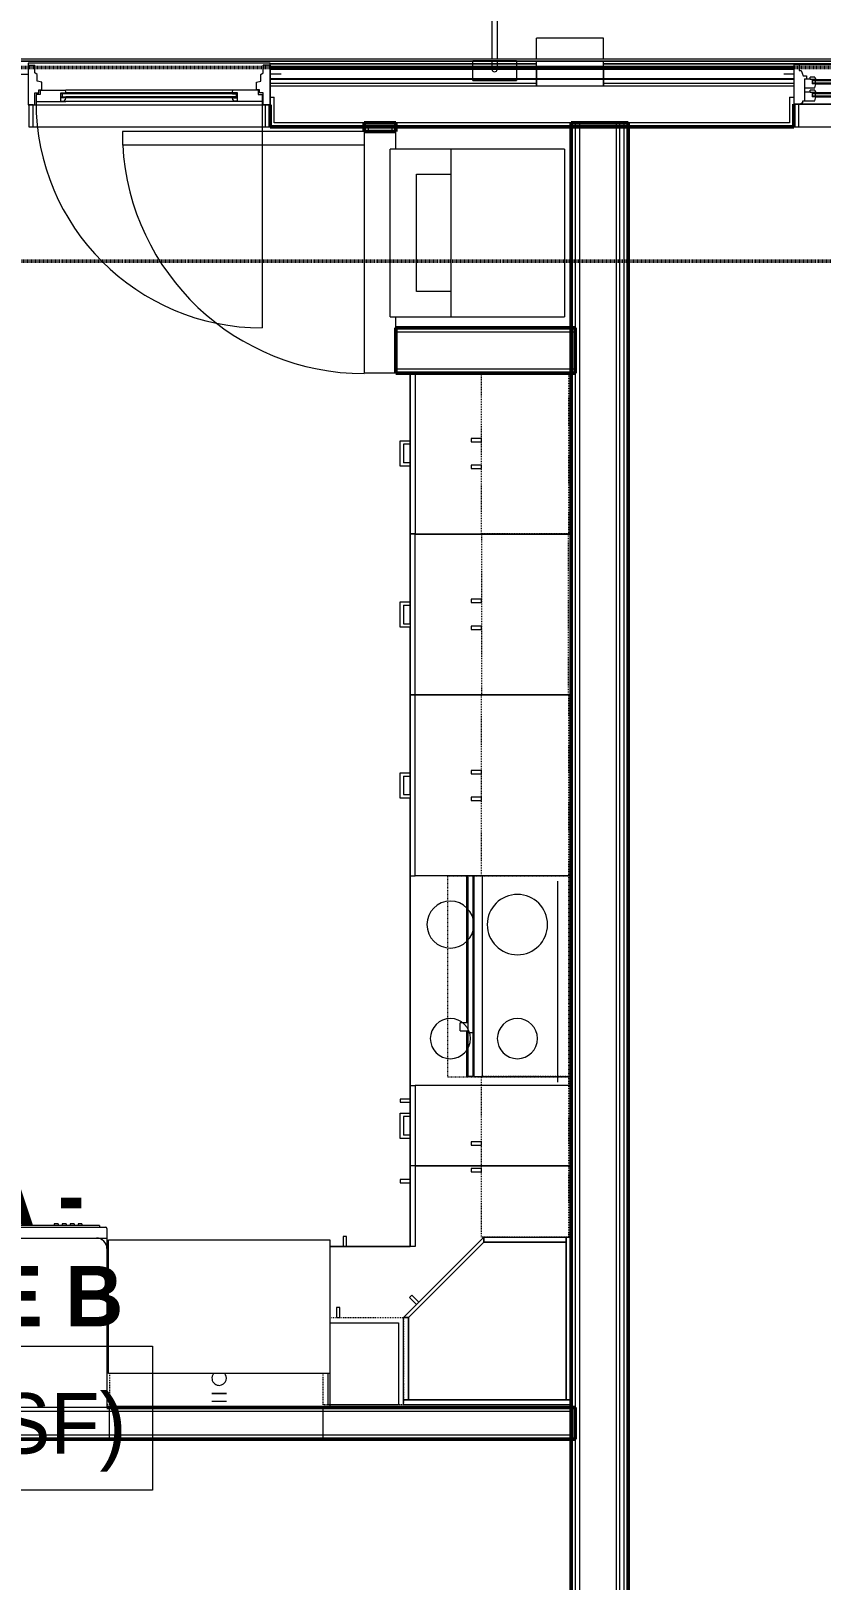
# Model space of a CAD drawing. Header units: inches. Extents: x -4235 to -464, y 9767 to 12347.
# Drawn here: x -3020.3 to -2902.5, y 11892.9 to 12124 of the extents above; entities that cross this region are included whole.
import ezdxf

# ---------------------------------------------------------------- set-up
doc = ezdxf.new("R2010")
doc.units = ezdxf.units.IN
doc.header["$MEASUREMENT"] = 0
for name, pattern in [('Dash', [0.25, 0.125, -0.125]), ('Dash 1_16_', [0.125, 0.0625, -0.0625]), ('Overhead', [0.15625, 0.09375, -0.0625])]:
    doc.linetypes.add(name, pattern=pattern)
for name, color, linetype, lineweight in [('0-1', 7, 'Continuous', 5), ('0-2', 10, 'Continuous', 9), ('A-AREA-IDEN', 2, 'Continuous', 9), ('A-DOOR-1', 10, 'Continuous', 9), ('A-DOOR-2', 50, 'Continuous', 20), ('A-DOOR-5', 31, 'Continuous', 9), ('A-DOOR-6', 31, 'Continuous', 20), ('A-DOOR-FRAM', 31, 'Continuous', 9), ('A-DOOR-FRAM-4', 31, 'Continuous', 20), ('A-DOOR-GLAZ', 31, 'Continuous', 9), ('A-GENM', 5, 'Continuous', 9), ('A-GLAZ-1', 151, 'Continuous', 9), ('A-GLAZ-2', 151, 'Continuous', 20), ('A-WALL', 113, 'Continuous', 13), ('A-WALL-1', 7, 'Continuous', 50), ('A-WALL-2', 250, 'Continuous', 13), ('A-WALL-3', 10, 'Continuous', 9), ('A-WALL-4', 254, 'Continuous', 9), ('A-WALL-5', 113, 'Continuous', 9), ('A-WALL-6', 113, 'Continuous', 50), ('C-PROP-LINE-1', 91, 'Dash 1_16_', 50), ('I-WALL-1', 7, 'Continuous', 50), ('P-SANR-FIXT-1', 10, 'Continuous', 9), ('P-SANR-FIXT-2', 254, 'Continuous', 9), ('Q-CASE', 31, 'Continuous', 9), ('Q-CASE-1', 10, 'Continuous', 9), ('Q-CASE-2', 254, 'Continuous', 9), ('Q-CASE-3', 254, 'Dash', 9), ('Q-CASE-4', 10, 'Dash', 9), ('Q-SPCQ-1', 10, 'Continuous', 9), ('Q-SPCQ-2', 91, 'Overhead', 9)]:
    doc.layers.add(name, color=color, linetype=linetype, lineweight=lineweight)
doc.styles.add('Century Gothic', font='ufonts.com_century-gothic.ttf', dxfattribs={"height": 9})
doc.styles.add('Century Gothic_B', font='GOTHICB.TTF', dxfattribs={"height": 9})

# ---------------------------------------------------------------- blocks, each defined once
blk = doc.blocks.new('Range - 24_ x 30_-2320547-BACKGROUND - RCP - 3RD FLOOR')
at = {"layer": 'Q-SPCQ-1'}
blk.add_line((0, 22), (30, 22), dxfattribs=at)
for centre, radius, start, end in [((6.5, 16), 4.5, 360, 180), ((23.5, 16), 3, 360, 180), ((6.5, 16), 4.5, 180, 360), ((23.5, 16), 3, 180, 0), ((6.5, 6), 3.5, 360, 180), ((23.5, 6), 3, 360, 180), ((6.5, 6), 3.5, 180, 0), ((23.5, 6), 3, 180, 360)]:
    blk.add_arc(centre, radius, start, end, dxfattribs=at)
blk = doc.blocks.new('Dishwasher_15404 - 34_ counter-2817256-BACKGROUND - RCP - 3RD FLOOR')
at = {"layer": 'Q-SPCQ-1'}
for p, q in [((0, -24), (0, 0)), ((0, 0), (23.68, 0)), ((23.68, 0), (25.25, 0)), ((25.25, 0), (26.68, 0)), ((25.25, 0), (25.25, -1.57)), ((25.25, -1.57), (25.25, -22.43)), ((26.87, -0.2), (26.87, -23.8)), ((27.12, -1.09), (26.87, -1.09)), ((27.12, -2.61), (27.12, -1.09)), ((27.12, -3.81), (27.12, -2.61)), ((27.12, -20.19), (27.12, -3.81)), ((27.37, -4.82), (27.12, -4.82)), ((27.12, -6.79), (27.37, -6.79)), ((27.37, -5.81), (27.37, -4.82)), ((27.37, -6.79), (27.37, -5.81)), ((27.37, -16.15), (27.12, -16.15)), ((27.37, -16.74), (27.37, -16.15)), ((27.37, -16.74), (27.12, -16.74)), ((27.37, -17.33), (27.12, -17.33)), ((27.37, -17.92), (27.12, -17.92)), ((27.37, -17.92), (27.37, -17.33)), ((27.37, -18.51), (27.12, -18.51)), ((27.37, -19.1), (27.12, -19.1)), ((27.37, -19.69), (27.12, -19.69)), ((27.12, -21.39), (27.12, -20.19)), ((27.37, -20.28), (27.12, -20.28)), ((27.37, -19.1), (27.37, -18.51)), ((27.37, -20.28), (27.37, -19.69)), ((25.25, -22.43), (25.25, -24)), ((27.12, -22.91), (26.87, -22.91)), ((27.12, -22.91), (27.12, -21.39)), ((23.68, -24), (0, -24)), ((25.25, -24), (23.68, -24)), ((26.68, -24), (25.25, -24))]:
    blk.add_line(p, q, dxfattribs=at)
for centre, radius, start, end in [((26.68, -0.2), 0.197, 0, 90), ((23.68, -1.57), 1.57, 0, 90), ((23.68, -1.57), 1.57, 32.077, 42.3359), ((23.68, -1.57), 1.57, 17.8182, 27.5266), ((23.68, -1.57), 1.57, 0, 13.6425), ((26.68, -0.2), 0.197, 15, 90), ((23.68, -22.43), 1.57, 270, 0), ((23.68, -22.43), 1.57, 332.4734, 342.1818), ((23.68, -22.43), 1.57, 346.3575, 0), ((23.68, -22.43), 1.57, 317.6641, 327.923), ((26.68, -23.8), 0.197, 270, 0)]:
    blk.add_arc(centre, radius, start, end, dxfattribs=at)
blk = doc.blocks.new('SWING - SINGLE - FLUSH - 36_ x 80_ - OFFSET PIVOT DOOR AT MAGIC PAK AND WASHER_DRYER-3199414-BACKGROUND - RCP - 3RD FLOOR')
at = {"layer": 'A-DOOR-1'}
blk.add_arc((18, 2.37), 36.07, 93.1789, 180, dxfattribs=at)
at = {"layer": 'A-DOOR-2'}
for p, q in [((16, 2.37), (16, 38.39)), ((18, 38.39), (16, 38.39)), ((18, 2.37), (18, 38.39)), ((18, 2.37), (16, 2.37))]:
    blk.add_line(p, q, dxfattribs=at)
blk = doc.blocks.new('Stacked Washer and Dryer - 26_x25_ - Private-1352637-BACKGROUND - RCP - 3RD FLOOR')
at = {"layer": 'P-SANR-FIXT-1'}
for p, q in [((26, 12.5), (0, 12.5)), ((0, -12.5), (0, 12.5)), ((16.90625, 12.5), (16.90625, -12.5)), ((26, 12.5), (26, -12.5)), ((16.90625, 8.75), (22.09375, 8.75)), ((22.09375, 8.75), (22.09375, -8.75)), ((22.09375, -8.75), (16.90625, -8.75)), ((0, -12.5), (26, -12.5))]:
    blk.add_line(p, q, dxfattribs=at)
blk = doc.blocks.new('30quot_MicrowaveVent_11166 - 70cm miele oven-2322118-BACKGROUND - RCP - 3RD FLOOR')
at = {"layer": 'Q-CASE-1'}
for p, q in [((-14.2, 0), (-14.2, -0.38)), ((15.68, 0), (-14.2, 0)), ((15.68, -0.38), (15.68, 0))]:
    blk.add_line(p, q, dxfattribs=at)
at = {"layer": 'Q-CASE-2'}
for p, q in [((-14.2, -0.38), (-14.2, -13.23)), ((15.68, -13.23), (15.68, -0.38)), ((-14.2, -13.23), (-14.2, -14.49)), ((15.68, -13.23), (-14.2, -13.23)), ((15.68, -14.49), (15.68, -13.23)), ((-14.2, -14.49), (15.68, -14.49)), ((9.18, -14.61), (-14.2, -14.61)), ((-14.2, -14.61), (-14.2, -15.39)), ((-14.2, -15.39), (-14.2, -15.6)), ((-14.2, -15.39), (9.18, -15.39)), ((-14.2, -15.6), (7.69, -15.6)), ((7.69, -15.39), (7.69, -16.55)), ((8.88, -16.55), (8.88, -15.39)), ((8.88, -15.6), (15.68, -15.6)), ((9.18, -14.61), (9.18, -15.39)), ((15.68, -14.61), (9.18, -14.61)), ((9.18, -14.61), (9.18, -15.39)), ((9.18, -15.39), (15.68, -15.39)), ((15.68, -14.61), (15.68, -15.39)), ((15.68, -15.6), (15.68, -15.39)), ((7.69, -16.6), (8.88, -16.6))]:
    blk.add_line(p, q, dxfattribs=at)
blk = doc.blocks.new('Base Cabinet 3 Drawer 230 - Base Cabinet 3 Drawer 230 27_-2571739-BACKGROUND - RCP - 3RD FLOOR')
at = {"layer": 'Q-CASE-1'}
for p, q in [((-12.76, -23.25), (-12.76, 0)), ((-12.76, 0), (14.24, 0)), ((14.24, 0), (14.24, -23.25)), ((-12.76, -23.25), (-12.76, -24)), ((14.24, -23.25), (-12.76, -23.25)), ((-12.76, -24), (14.24, -24)), ((-0.64, -24), (-1.14, -24)), ((-1.14, -25.5), (-1.14, -24)), ((-0.64, -25), (-0.64, -24)), ((-0.64, -25), (2.11, -25)), ((2.11, -25), (2.11, -24)), ((2.11, -24), (2.61, -24)), ((2.61, -24), (2.61, -25.5)), ((14.24, -24), (14.24, -23.25)), ((2.61, -25.5), (-1.14, -25.5))]:
    blk.add_line(p, q, dxfattribs=at)
blk = doc.blocks.new('Base Cabinet 3 Drawer 230 - Base Cabinet 3 Drawer 230 24_-2554933-BACKGROUND - RCP - 3RD FLOOR')
at = {"layer": 'Q-CASE-1'}
for p, q in [((-11.26, -23.25), (-11.26, 0)), ((-11.26, 0), (12.74, 0)), ((12.74, 0), (12.74, -23.25)), ((-11.26, -23.25), (-11.26, -24)), ((12.74, -23.25), (-11.26, -23.25)), ((-11.26, -24), (12.74, -24)), ((-0.64, -24), (-1.14, -24)), ((-1.14, -25.5), (-1.14, -24)), ((-0.64, -25), (-0.64, -24)), ((-0.64, -25), (2.11, -25)), ((2.11, -25), (2.11, -24)), ((2.11, -24), (2.61, -24)), ((2.61, -24), (2.61, -25.5)), ((12.74, -24), (12.74, -23.25)), ((2.61, -25.5), (-1.14, -25.5))]:
    blk.add_line(p, q, dxfattribs=at)
blk = doc.blocks.new('Single Door 1 Drawer 211 - 211 Base Cabinet Single Door1 Drawer 12_-2709705-BACKGROUND - RCP - 3RD FLOOR')
at = {"layer": 'Q-CASE-1'}
for p, q in [((-7.14, 24), (-7.14, 25.5)), ((-7.14, 25.5), (-3.39, 25.5)), ((-3.39, 25.5), (-3.39, 24)), ((-1.27, 25.5), (-1.76, 25.5)), ((-1.76, 25.5), (-1.76, 24)), ((-1.27, 24), (-1.27, 25.5)), ((-11.26, 24), (0.74, 24)), ((-11.26, 23.25), (-11.26, 24)), ((0.74, 23.25), (-11.26, 23.25)), ((-11.26, 23.25), (-11.26, 0)), ((-7.14, 24), (-6.64, 24)), ((-3.89, 25), (-6.64, 25)), ((-6.64, 24), (-6.64, 25)), ((-3.89, 24), (-3.89, 25)), ((-3.39, 24), (-3.89, 24)), ((-1.76, 24), (-1.27, 24)), ((0.74, 24), (0.74, 23.25)), ((0.74, 0), (0.74, 23.25)), ((-11.26, 0), (0.74, 0))]:
    blk.add_line(p, q, dxfattribs=at)
blk = doc.blocks.new('Base Cabinet Corner 197 - Base Cabinet Corner 197-2569781-BACKGROUND - RCP - 3RD FLOOR')
at = {"layer": 'Q-CASE-1'}
for p, q in [((0.74, 36), (-23.26, 36)), ((-23.26, 36), (-23.26, 0)), ((0.74, 23.25), (0.74, 36)), ((0.74, 24), (0.74, 36)), ((0.73, 34), (0.73, 33.51)), ((2.23, 34), (0.73, 34)), ((0.73, 33.51), (2.23, 33.51)), ((2.23, 33.51), (2.23, 34)), ((10.73, 25.5), (10.24, 25.5)), ((10.24, 25.5), (10.24, 24)), ((10.73, 24), (10.73, 25.5)), ((12.74, 24), (0.74, 24)), ((0.74, 23.25), (0.74, 24)), ((12.74, 23.25), (0.74, 23.25)), ((10.24, 24), (10.73, 24)), ((12.74, 0), (12.74, 24)), ((-23.26, 0), (12.74, 0))]:
    blk.add_line(p, q, dxfattribs=at)
blk = doc.blocks.new('308 - 308 x 24_-2727442-BACKGROUND - RCP - 3RD FLOOR')
at = {"layer": 'Q-CASE'}
for p, q in [((-12, 13.19), (0, 25.19)), ((0, 24.44), (-11.25, 13.19)), ((0, 25.19), (0, 24.44)), ((-11.25, 13.19), (-12, 13.19))]:
    blk.add_line(p, q, dxfattribs=at)
at = {"layer": 'Q-CASE-1'}
for p, q in [((12.63, 25.19), (13, 25.19)), ((13, 25.19), (13, 0.94)), ((10.32, 0.19), (-12, 0.19)), ((12.63, 0.19), (10.37, 0.19)), ((13, 0.94), (12.63, 0.94)), ((12.63, 0.94), (13, 0.94)), ((13, 0.19), (12.63, 0.19)), ((13, 0.94), (13, 0.19))]:
    blk.add_line(p, q, dxfattribs=at)
at = {"layer": 'Q-CASE-2'}
for p, q in [((-11.25, 13.19), (0, 24.44)), ((0, 25.19), (12.25, 25.19)), ((0, 24.44), (0, 25.19)), ((0, 24.44), (12.25, 24.44)), ((12.25, 24.44), (0, 24.44)), ((12.25, 25.19), (12.25, 24.44)), ((12.25, 0.94), (12.25, 25.19)), ((12.25, 25.19), (12.63, 25.19)), ((12.25, 24.44), (12.25, 0.94)), ((-10.76, 16.55), (-11.11, 16.2)), ((-11.11, 16.2), (-10.05, 15.14)), ((-9.7, 15.49), (-10.76, 16.55)), ((-12, 13.19), (-11.25, 13.19)), ((-12, 3.33), (-12, 13.19)), ((-11.25, 3.27), (-11.25, 13.19)), ((-11.25, 13.19), (-11.25, 3.27)), ((-12, 0.94), (-12, 3.31)), ((-11.25, 0.94), (-11.25, 3.2)), ((-11.25, 3.2), (-11.25, 0.94)), ((-11.25, 0.94), (-12, 0.94)), ((-12, 0.19), (-12, 0.94)), ((-12, 0.94), (12.63, 0.94)), ((12.25, 0.94), (-11.25, 0.94)), ((12.63, 0.94), (12.25, 0.94))]:
    blk.add_line(p, q, dxfattribs=at)
blk = doc.blocks.new('300 Series Wall Hung Cabinet_302 - 24_ X 24_-2590484-BACKGROUND - RCP - 3RD FLOOR')
at = {"layer": 'Q-CASE-3'}
for p, q in [((11.6, 13.19), (11.85, 13.19)), ((12, 4.87), (12, 0.19))]:
    blk.add_line(p, q, dxfattribs=at)
at = {"layer": 'Q-CASE-4'}
blk.add_line((12, 0.19), (11.6, 0.19), dxfattribs=at)
blk = doc.blocks.new('300 Series Wall Hung Cabinet_301 - 12_ x 24_-2730234-BACKGROUND - RCP - 3RD FLOOR')
at = {"layer": 'Q-CASE-1'}
blk.add_line((5.25, 0.19), (-5.25, 0.19), dxfattribs=at)
at = {"layer": 'Q-CASE-2'}
for p, q in [((-3.51, 14.69), (-4, 14.69)), ((-4, 14.69), (-4, 13.19)), ((-3.51, 13.19), (-3.51, 14.69)), ((-5, 12.44), (5.25, 12.44)), ((-4, 13.19), (-3.51, 13.19)), ((5.25, 12.44), (5.25, 3.44)), ((-5.25, 0.19), (-5.25, 4.87)), ((5.25, 3.41), (5.25, 0.19))]:
    blk.add_line(p, q, dxfattribs=at)
at = {"layer": 'Q-CASE-3'}
for p, q in [((-5, 13.19), (6, 13.19)), ((6, 13.19), (6, 3.33)), ((-6, 0.19), (-6, 4.87)), ((6, 3.31), (6, 0.19))]:
    blk.add_line(p, q, dxfattribs=at)
at = {"layer": 'Q-CASE-4'}
blk.add_line((6, 0.19), (-6, 0.19), dxfattribs=at)
blk = doc.blocks.new('Base Cabinet 3 Drawer 230 - Base Cabinet 3 Drawer 230 24_-2578604-BACKGROUND - RCP - 3RD FLOOR')
at = {"layer": 'Q-CASE-1'}
for p, q in [((-1.14, 24), (-1.14, 25.5)), ((-1.14, 25.5), (2.61, 25.5)), ((2.61, 25.5), (2.61, 24)), ((-11.26, 24), (12.74, 24)), ((-11.26, 23.25), (-11.26, 24)), ((12.74, 23.25), (-11.26, 23.25)), ((-11.26, 23.25), (-11.26, 0)), ((-1.14, 24), (-0.64, 24)), ((2.11, 25), (-0.64, 25)), ((-0.64, 24), (-0.64, 25)), ((2.11, 24), (2.11, 25)), ((2.61, 24), (2.11, 24)), ((12.74, 24), (12.74, 23.25)), ((12.74, 0), (12.74, 23.25)), ((-11.26, 0), (12.74, 0))]:
    blk.add_line(p, q, dxfattribs=at)
blk = doc.blocks.new('kitchen_faucet_14143 - kitchen_faucet_14143-V71-BACKGROUND - RCP - 3RD FLOOR')
at = {"layer": 'P-SANR-FIXT-2'}
for p, q in [((2.26, -1.08), (2.26, 1.08)), ((2.34, 1.08), (2.34, 0.28)), ((2.34, 0.28), (2.34, -0.54)), ((3.44, -1.08), (3.44, 1.08)), ((2.34, -0.54), (2.34, -0.94)), ((2.34, -0.94), (2.34, -1.08))]:
    blk.add_line(p, q, dxfattribs=at)
for start, end in [(75, 130.3805), (0, 74.8695), (345, 0), (229.6195, 255), (255, 345)]:
    blk.add_arc((0, 0), 1.08, start, end, dxfattribs=at)
blk = doc.blocks.new('Stainless Steel Farmhous Kitchen Sink - Stainless Steel Farmhous Kitchen Sink-2552578-BACKGROUND - RCP - 3RD FLOOR')
at = {"layer": 'P-SANR-FIXT-1'}
for p, q in [((-33, 22.2), (0, 22.2)), ((-33, 2.25), (-33, 22.2)), ((0, 22.2), (0, 2.25)), ((0, 2.25), (-33, 2.25))]:
    blk.add_line(p, q, dxfattribs=at)
blk = doc.blocks.new('300 Series Wall Hung Cabinet_302 - 27_ X 24_-2766376-BACKGROUND - RCP - 3RD FLOOR')
at = {"layer": 'Q-CASE-2'}
for p, q in [((-1.76, 14.69), (-2.25, 14.69)), ((-2.25, 14.69), (-2.25, 13.19)), ((-1.76, 13.19), (-1.76, 14.69)), ((2.24, 14.69), (1.75, 14.69)), ((1.75, 14.69), (1.75, 13.19)), ((2.24, 13.19), (2.24, 14.69)), ((-2.25, 13.19), (-1.76, 13.19)), ((1.75, 13.19), (2.24, 13.19))]:
    blk.add_line(p, q, dxfattribs=at)
at = {"layer": 'Q-CASE-3'}
for p, q in [((-13.5, 0.19), (-13.5, 13.19)), ((-13.5, 13.19), (13.5, 13.19)), ((13.5, 13.19), (13.5, 0.19))]:
    blk.add_line(p, q, dxfattribs=at)
at = {"layer": 'Q-CASE-4'}
blk.add_line((13.5, 0.19), (-13.5, 0.19), dxfattribs=at)
blk = doc.blocks.new('300 Series Wall Hung Cabinet_302 - 24_ X 24_-V74-BACKGROUND - RCP - 3RD FLOOR')
at = {"layer": 'Q-CASE-2'}
for p, q in [((-1.76, -13.19), (-2.25, -13.19)), ((-2.25, -13.19), (-2.25, -14.69)), ((-1.76, -14.69), (-1.76, -13.19)), ((2.24, -13.19), (1.75, -13.19)), ((1.75, -13.19), (1.75, -14.69)), ((2.24, -14.69), (2.24, -13.19)), ((-2.25, -14.69), (-1.76, -14.69)), ((1.75, -14.69), (2.24, -14.69))]:
    blk.add_line(p, q, dxfattribs=at)
at = {"layer": 'Q-CASE-3'}
for p, q in [((-12, -0.19), (-12, -13.19)), ((12, -13.19), (12, -0.19)), ((-12, -13.19), (12, -13.19))]:
    blk.add_line(p, q, dxfattribs=at)
at = {"layer": 'Q-CASE-4'}
blk.add_line((12, -0.19), (-12, -0.19), dxfattribs=at)
blk = doc.blocks.new('300 Series Wall Hung Cabinet_302 - 24_ X 24_-V73-BACKGROUND - RCP - 3RD FLOOR')
at = {"layer": 'Q-CASE-2'}
for p, q in [((-1.76, 14.69), (-2.25, 14.69)), ((-2.25, 14.69), (-2.25, 13.19)), ((-1.76, 13.19), (-1.76, 14.69)), ((2.24, 14.69), (1.75, 14.69)), ((1.75, 14.69), (1.75, 13.19)), ((2.24, 13.19), (2.24, 14.69)), ((-2.25, 13.19), (-1.76, 13.19)), ((1.75, 13.19), (2.24, 13.19))]:
    blk.add_line(p, q, dxfattribs=at)
at = {"layer": 'Q-CASE-3'}
for p, q in [((-12, 0.19), (-12, 13.19)), ((-12, 13.19), (12, 13.19)), ((12, 13.19), (12, 0.19))]:
    blk.add_line(p, q, dxfattribs=at)
at = {"layer": 'Q-CASE-4'}
blk.add_line((12, 0.19), (-12, 0.19), dxfattribs=at)
blk = doc.blocks.new('300 Series Wall Hung Cabinet_302 - 24_ X 24_-V77-BACKGROUND - RCP - 3RD FLOOR')
at = {"layer": 'Q-CASE-2'}
for p, q in [((-1.76, 14.69), (-2.25, 14.69)), ((-2.25, 14.69), (-2.25, 13.19)), ((-1.76, 13.19), (-1.76, 14.69)), ((2.24, 14.69), (1.75, 14.69)), ((1.75, 14.69), (1.75, 13.19)), ((2.24, 13.19), (2.24, 14.69)), ((-2.25, 13.19), (-1.76, 13.19)), ((1.75, 13.19), (2.24, 13.19))]:
    blk.add_line(p, q, dxfattribs=at)
at = {"layer": 'Q-CASE-3'}
for p, q in [((-12, 0.19), (-12, 13.19)), ((-12, 13.19), (12, 13.19))]:
    blk.add_line(p, q, dxfattribs=at)
at = {"layer": 'Q-CASE-4'}
for p, q in [((12, 13.19), (12, 0.19)), ((12, 0.19), (-12, 0.19))]:
    blk.add_line(p, q, dxfattribs=at)
blk = doc.blocks.new('Range_Hood_386 - 30_ Wide-2911716-BACKGROUND - RCP - 3RD FLOOR')
at = {"layer": 'Q-SPCQ-2'}
for p, q in [((-15, -6), (-15, 12)), ((-15, 12), (15, 12)), ((15, 12), (15, -6)), ((15, -6), (-15, -6))]:
    blk.add_line(p, q, dxfattribs=at)
blk = doc.blocks.new('CTR - 1st Phase - Unit Layouts_rvt-1-BACKGROUND - RCP - 3RD FLOOR')
at = {"layer": 'A-WALL-1'}
for p, q in [((-2970.65, 12109.01), (-2970.65, 12110.34)), ((-2970.65, 12110.34), (-2970.03, 12110.34)), ((-2965.9, 12109.01), (-2970.65, 12109.01)), ((-2970.03, 12110.34), (-2966.53, 12110.34)), ((-2966.53, 12110.34), (-2965.9, 12110.34)), ((-2965.9, 12110.34), (-2965.9, 12109.01)), ((-2965.9, 12073.01), (-2965.9, 12079.76)), ((-2965.9, 12079.76), (-2939.15, 12079.76)), ((-2939.15, 12079.76), (-2939.15, 12073.01)), ((-2939.15, 12073.01), (-2965.9, 12073.01)), ((-3009.02, 11918.75), (-2939.15, 11918.75)), ((-2939.15, 11918.75), (-2939.15, 11918.13)), ((-2939.15, 11918.13), (-2939.15, 11914.63)), ((-2939.15, 11914.63), (-2939.15, 11914)), ((-2939.15, 11914), (-3063.23, 11914))]:
    blk.add_line(p, q, dxfattribs=at)
at = {"layer": 'A-WALL-2'}
for p, q in [((-2970.03, 12109.72), (-2970.03, 12109.01)), ((-2970.03, 12109.72), (-2966.53, 12109.72)), ((-2966.53, 12109.72), (-2966.53, 12109.01)), ((-2965.9, 12079.13), (-2939.15, 12079.13)), ((-2965.9, 12073.63), (-2939.15, 12073.63)), ((-2939.77, 11918.13), (-3092, 11918.13)), ((-2939.77, 11918.13), (-2939.77, 11914.63)), ((-2939.77, 11914.63), (-3063.85, 11914.63))]:
    blk.add_line(p, q, dxfattribs=at)
at = {"layer": 'A-WALL-3'}
for p, q in [((-2970.65, 12109.01), (-2970.65, 12073.01)), ((-2965.9, 12106.41), (-2965.9, 12109.01)), ((-2965.9, 12079.76), (-2965.9, 12081.41)), ((-2965.9, 12073.01), (-2970.65, 12073.01)), ((-3009.02, 11918.75), (-3008.62, 11918.75)), ((-3008.62, 11918.75), (-2976.77, 11918.75)), ((-2976.77, 11918.75), (-2939.77, 11918.75)), ((-2939.77, 11918.75), (-2939.15, 11918.75)), ((-2939.15, 11918.75), (-2939.15, 11914)), ((-2939.15, 11914), (-2939.77, 11914))]:
    blk.add_line(p, q, dxfattribs=at)
at = {"layer": 'A-WALL-4'}
for p, q in [((-2965.9, 12109.01), (-2970.65, 12109.01)), ((-2965.9, 12073.01), (-2965.9, 12079.76)), ((-3008.62, 11914), (-3008.62, 11918.75)), ((-3008.62, 11914), (-3008.62, 11918.75)), ((-2976.77, 11914), (-2976.77, 11918.75)), ((-2976.77, 11914), (-2976.77, 11918.75)), ((-3008.62, 11914), (-3056.62, 11914)), ((-2976.77, 11914), (-3008.62, 11914)), ((-2939.77, 11914), (-2976.77, 11914))]:
    blk.add_line(p, q, dxfattribs=at)
at = {"layer": 'A-WALL-5'}
for p, q in [((-2939.77, 12073.01), (-2963.77, 12073.01)), ((-2963.77, 12073.01), (-2963.77, 12062.88)), ((-2963.77, 12062.88), (-2963.77, 12073.01)), ((-2963.77, 12073.01), (-2939.77, 12073.01)), ((-2939.77, 11918.75), (-2939.77, 12073.01)), ((-2939.77, 12073.01), (-2939.77, 11918.75)), ((-2963.77, 12062.88), (-2963.77, 12062.38)), ((-2963.77, 12062.38), (-2963.77, 12059.63)), ((-2963.77, 12059.63), (-2963.77, 12062.38)), ((-2963.77, 12059.63), (-2963.77, 12059.13)), ((-2963.77, 12059.13), (-2963.77, 12038.88)), ((-2963.77, 12038.88), (-2963.77, 12059.13)), ((-2963.77, 12038.88), (-2963.77, 12038.38)), ((-2963.77, 12038.38), (-2963.77, 12035.63)), ((-2963.77, 12035.63), (-2963.77, 12038.38)), ((-2963.77, 12035.63), (-2963.77, 12035.13)), ((-2963.77, 12035.13), (-2963.77, 12013.38)), ((-2963.77, 12013.38), (-2963.77, 12035.13)), ((-2963.77, 12013.38), (-2963.77, 12012.88)), ((-2963.77, 12012.88), (-2963.77, 12010.13)), ((-2963.77, 12010.13), (-2963.77, 12012.88)), ((-2963.77, 12010.13), (-2963.77, 12009.63)), ((-2963.77, 12009.63), (-2963.77, 11964.74)), ((-2963.77, 11964.74), (-2963.77, 12009.63)), ((-2963.77, 11964.74), (-2963.77, 11964.25)), ((-2963.77, 11964.25), (-2963.77, 11962.63)), ((-2963.77, 11962.63), (-2963.77, 11964.25)), ((-2963.77, 11962.63), (-2963.77, 11962.13)), ((-2963.77, 11962.13), (-2963.77, 11959.37)), ((-2963.77, 11959.37), (-2963.77, 11962.13)), ((-2963.77, 11959.37), (-2963.77, 11958.88)), ((-2963.77, 11958.88), (-2963.77, 11952.74)), ((-2963.77, 11952.74), (-2963.77, 11958.88)), ((-2963.77, 11952.74), (-2963.77, 11952.25)), ((-2963.77, 11952.25), (-2963.77, 11942.75)), ((-2963.77, 11942.75), (-2963.77, 11952.25)), ((-3008.77, 11942.75), (-3009.02, 11942.75)), ((-3009.02, 11942.75), (-3008.77, 11942.75)), ((-2973.77, 11942.75), (-2975.77, 11942.75)), ((-2975.77, 11942.75), (-2973.77, 11942.75)), ((-2963.77, 11942.75), (-2973.29, 11942.75)), ((-2973.29, 11942.75), (-2963.77, 11942.75)), ((-3009.02, 11918.75), (-2939.77, 11918.75)), ((-2939.77, 11918.75), (-3009.02, 11918.75))]:
    blk.add_line(p, q, dxfattribs=at)
at = {"layer": '0-2'}
for name, p, rotation in [('SWING - SINGLE - FLUSH - 36_ x 80_ - OFFSET PIVOT DOOR AT MAGIC PAK AND WASHER_DRYER-3199414-BACKGROUND - RCP - 3RD FLOOR', (-2968.28, 12091.01), 89.99999999998343), ('Stacked Washer and Dryer - 26_x25_ - Private-1352637-BACKGROUND - RCP - 3RD FLOOR', (-2940.74, 12093.91), 180), ('Base Cabinet 3 Drawer 230 - Base Cabinet 3 Drawer 230 24_-2578604-BACKGROUND - RCP - 3RD FLOOR', (-2939.77, 12060.27), 90.00000000007428), ('300 Series Wall Hung Cabinet_302 - 24_ X 24_-V77-BACKGROUND - RCP - 3RD FLOOR', (-2939.96, 12061.01), 90.00000000002815), ('Base Cabinet 3 Drawer 230 - Base Cabinet 3 Drawer 230 24_-2554933-BACKGROUND - RCP - 3RD FLOOR', (-2939.77, 12037.74), 269.9999999999847), ('300 Series Wall Hung Cabinet_302 - 24_ X 24_-V74-BACKGROUND - RCP - 3RD FLOOR', (-2939.96, 12037.01), 270.0000000000281), ('Base Cabinet 3 Drawer 230 - Base Cabinet 3 Drawer 230 27_-2571739-BACKGROUND - RCP - 3RD FLOOR', (-2939.77, 12012.24), 269.9999999999847), ('300 Series Wall Hung Cabinet_302 - 27_ X 24_-2766376-BACKGROUND - RCP - 3RD FLOOR', (-2939.96, 12011.51), 90.00000000002815), ('Range_Hood_386 - 30_ Wide-2911716-BACKGROUND - RCP - 3RD FLOOR', (-2952.15, 11983.01), 270.0000000000663), ('30quot_MicrowaveVent_11166 - 70cm miele oven-2322118-BACKGROUND - RCP - 3RD FLOOR', (-2939.77, 11983.8), 270.0000000000301), ('Range - 24_ x 30_-2320547-BACKGROUND - RCP - 3RD FLOOR', (-2963.77, 11997.25), 270.0000000000006), ('300 Series Wall Hung Cabinet_302 - 24_ X 24_-V73-BACKGROUND - RCP - 3RD FLOOR', (-2939.96, 11956.13), 90.00000000002815), ('Single Door 1 Drawer 211 - 211 Base Cabinet Single Door1 Drawer 12_-2709705-BACKGROUND - RCP - 3RD FLOOR', (-2939.77, 11966.01), 90.00000000007428), ('Base Cabinet Corner 197 - Base Cabinet Corner 197-2569781-BACKGROUND - RCP - 3RD FLOOR', (-2939.77, 11942.01), 90.00000000007489), ('Dishwasher_15404 - 34_ counter-2817256-BACKGROUND - RCP - 3RD FLOOR', (-3033.02, 11918.75), 89.99999999998822), ('kitchen_faucet_14143 - kitchen_faucet_14143-V71-BACKGROUND - RCP - 3RD FLOOR', (-2992.27, 11923.11), 270.0000000000722)]:
    blk.add_blockref(name, p, dxfattribs=dict(at, rotation=rotation))
for name, p in [('Stainless Steel Farmhous Kitchen Sink - Stainless Steel Farmhous Kitchen Sink-2552578-BACKGROUND - RCP - 3RD FLOOR', (-2975.77, 11921.56)), ('308 - 308 x 24_-2727442-BACKGROUND - RCP - 3RD FLOOR', (-2952.77, 11918.94)), ('300 Series Wall Hung Cabinet_301 - 12_ x 24_-2730234-BACKGROUND - RCP - 3RD FLOOR', (-2970.77, 11918.94)), ('300 Series Wall Hung Cabinet_302 - 24_ X 24_-2590484-BACKGROUND - RCP - 3RD FLOOR', (-3020.62, 11918.94))]:
    blk.add_blockref(name, p, dxfattribs=at)
blk = doc.blocks.new('CTR - 1st Phase - Common Walls_rvt-1-BACKGROUND - RCP - 3RD FLOOR')
at = {"layer": 'A-WALL-2'}
for p, q in [((-2939.15, 12110.34), (-2939.15, 11725.36)), ((-2938.52, 12110.34), (-2938.52, 11725.36)), ((-2933.02, 12110.34), (-2933.02, 11725.36)), ((-2932.52, 12110.34), (-2932.52, 11725.36)), ((-2931.9, 12110.34), (-2931.9, 11725.36))]:
    blk.add_line(p, q, dxfattribs=at)
at = {"layer": 'I-WALL-1'}
for p, q in [((-2939.77, 11725.36), (-2939.77, 12110.34)), ((-2939.77, 12110.34), (-2931.27, 12110.34)), ((-2931.27, 12110.34), (-2931.27, 11849.86))]:
    blk.add_line(p, q, dxfattribs=at)
blk = doc.blocks.new('Basic Wall _ EXT - FIBER CEMENT - LARGE - ___-2162455-BACKGROUND - RCP - 3RD FLOOR')
at = {"layer": 'A-WALL-5'}
for p, q in [((-2177.12, 12119.5), (-3861.63, 12119.5)), ((-2177.12, 12119.5), (-3861.63, 12119.5)), ((-2177.12, 12119.48), (-3861.62, 12119.48)), ((-2177.12, 12119.46), (-3861.6, 12119.46)), ((-2177.12, 12119.46), (-3861.6, 12119.46)), ((-2177.12, 12119.46), (-3861.59, 12119.46)), ((-2066.71, 12119.8), (-3738.82, 12119.8)), ((-2906.54, 12116.87), (-2984.66, 12116.87)), ((-2906.54, 12116.87), (-2984.66, 12116.87)), ((-2984.66, 12116.84), (-2906.54, 12116.84)), ((-2906.54, 12116.84), (-2984.66, 12116.84))]:
    blk.add_line(p, q, dxfattribs=at)
blk = doc.blocks.new('Basic Wall _ EXT - FIBER CEMENT - SMALL - ___-2145929-BACKGROUND - RCP - 3RD FLOOR')
at = {"layer": 'A-WALL-5'}
for p, q in [((-2954.43, 12119.12), (-2984.66, 12119.12)), ((-2954.43, 12119.05), (-2984.66, 12119.05)), ((-2954.43, 12118.67), (-2984.66, 12118.67)), ((-2954.43, 12118.59), (-2984.66, 12118.59)), ((-2954.43, 12118.59), (-2984.66, 12118.59)), ((-2954.34, 12119.12), (-2954.43, 12119.12)), ((-2954.34, 12119.05), (-2954.43, 12119.05)), ((-2954.36, 12118.67), (-2954.43, 12118.67)), ((-2954.36, 12118.59), (-2954.43, 12118.59)), ((-2954.36, 12118.59), (-2954.43, 12118.59)), ((-2951.56, 12119.12), (-2954.32, 12119.12)), ((-2951.56, 12119.05), (-2954.32, 12119.05)), ((-2951.56, 12118.67), (-2954.32, 12118.67)), ((-2951.56, 12118.59), (-2954.32, 12118.59)), ((-2951.56, 12118.59), (-2954.32, 12118.59)), ((-2951.45, 12119.12), (-2951.51, 12119.12)), ((-2951.45, 12119.05), (-2951.51, 12119.05)), ((-2951.45, 12118.67), (-2951.51, 12118.67)), ((-2951.37, 12119.12), (-2951.45, 12119.12)), ((-2951.37, 12119.05), (-2951.45, 12119.05)), ((-2951.37, 12118.59), (-2951.45, 12118.59)), ((-2951.37, 12118.59), (-2951.45, 12118.59)), ((-2951.37, 12118.67), (-2951.44, 12118.67)), ((-2951.31, 12119.12), (-2951.37, 12119.12)), ((-2951.28, 12118.67), (-2951.37, 12118.67)), ((-2951.28, 12118.59), (-2951.37, 12118.59)), ((-2951.28, 12118.59), (-2951.37, 12118.59)), ((-2951.28, 12119.05), (-2951.33, 12119.05)), ((-2951.18, 12119.12), (-2951.28, 12119.12)), ((-2951.18, 12119.05), (-2951.28, 12119.05)), ((-2951.18, 12118.67), (-2951.28, 12118.67)), ((-2951.18, 12118.59), (-2951.28, 12118.59)), ((-2951.18, 12118.59), (-2951.28, 12118.59)), ((-2951.09, 12119.12), (-2951.18, 12119.12)), ((-2951.09, 12119.05), (-2951.18, 12119.05)), ((-2951.09, 12118.67), (-2951.18, 12118.67)), ((-2951.09, 12118.59), (-2951.18, 12118.59)), ((-2951.09, 12118.59), (-2951.18, 12118.59)), ((-2951, 12119.12), (-2951.08, 12119.12)), ((-2951, 12119.05), (-2951.08, 12119.05)), ((-2951, 12118.67), (-2951.08, 12118.67)), ((-2951, 12118.59), (-2951.08, 12118.59)), ((-2951, 12118.59), (-2951.08, 12118.59)), ((-2950.92, 12119.12), (-2950.99, 12119.12)), ((-2950.92, 12119.05), (-2950.99, 12119.05)), ((-2950.92, 12118.67), (-2950.99, 12118.67)), ((-2950.92, 12118.59), (-2950.99, 12118.59)), ((-2950.92, 12118.59), (-2950.99, 12118.59)), ((-2950.86, 12119.12), (-2950.92, 12119.12)), ((-2950.86, 12119.05), (-2950.92, 12119.05)), ((-2950.86, 12118.67), (-2950.92, 12118.67)), ((-2950.86, 12118.59), (-2950.92, 12118.59)), ((-2950.86, 12118.59), (-2950.92, 12118.59)), ((-2948.04, 12119.12), (-2950.81, 12119.12)), ((-2948.04, 12119.05), (-2950.81, 12119.05)), ((-2948.04, 12118.67), (-2950.81, 12118.67)), ((-2948.04, 12118.59), (-2950.81, 12118.59)), ((-2948.04, 12118.59), (-2950.81, 12118.59)), ((-2947.93, 12119.12), (-2948.03, 12119.12)), ((-2947.93, 12119.05), (-2948.02, 12119.05)), ((-2947.93, 12118.67), (-2948.01, 12118.67)), ((-2947.93, 12118.59), (-2948.01, 12118.59)), ((-2947.93, 12118.59), (-2948.01, 12118.59)), ((-2944.94, 12119.12), (-2947.93, 12119.12)), ((-2944.94, 12119.05), (-2947.93, 12119.05)), ((-2944.94, 12118.67), (-2947.93, 12118.67)), ((-2944.94, 12118.59), (-2947.93, 12118.59)), ((-2944.94, 12118.59), (-2947.93, 12118.59)), ((-2789.13, 12119.12), (-2934.94, 12119.12)), ((-2789.13, 12119.05), (-2934.94, 12119.05)), ((-2906.54, 12118.67), (-2934.94, 12118.67)), ((-2906.54, 12118.59), (-2934.94, 12118.59)), ((-2906.54, 12118.59), (-2934.94, 12118.59)), ((-2944.94, 12116.17), (-2984.66, 12116.17)), ((-2944.94, 12116.17), (-2984.66, 12116.17)), ((-2906.54, 12116.17), (-2934.94, 12116.17)), ((-2906.54, 12116.17), (-2934.94, 12116.17))]:
    blk.add_line(p, q, dxfattribs=at)
blk = doc.blocks.new('Window-Double_Hung-Andersen-400_Series-Tilt_Wash - DOUBLE HUNG - COTTAGE - 3RD FLOOR-2888224-BACKGROUND - RCP - 3RD FLOOR')
at = {"layer": 'A-GLAZ-1'}
for p, q in [((-16.29, 2.5), (-15.7, 2.5)), ((-15.82, 2.5), (-15.82, 2.12)), ((-15.7, 2.62), (15.7, 2.62)), ((-15.7, 2.5), (15.7, 2.5)), ((16.29, 2.5), (15.7, 2.5)), ((15.82, 2.5), (15.82, 2.12)), ((-16.29, 2.12), (-15.7, 2.12)), ((-16.29, 0.56), (-15.7, 0.56)), ((-16.29, 0.19), (-15.7, 0.19)), ((-15.82, 0.56), (-15.82, 0.19)), ((-15.7, 2.12), (15.7, 2.12)), ((-15.7, 2), (15.7, 2)), ((-15.7, 0.69), (15.7, 0.69)), ((-15.7, 0.56), (15.7, 0.56)), ((-15.7, 0.19), (15.7, 0.19)), ((-15.7, 0.06), (15.7, 0.06)), ((16.29, 2.12), (15.7, 2.12)), ((16.29, 0.56), (15.7, 0.56)), ((16.29, 0.19), (15.7, 0.19)), ((15.82, 0.56), (15.82, 0.19)), ((18.95, -1.06), (-18.95, -1.06)), ((-18.95, -1.06), (-18.95, -4.44)), ((-18.32, -1.06), (-18.32, -4.44)), ((18.32, -1.06), (18.32, -4.44)), ((18.95, -4.44), (18.95, -1.06)), ((-19.01, -2.44), (-19.01, -3.94)), ((-19.01, -2.44), (-18.95, -2.44)), ((-19.01, -3.94), (-18.95, -3.94)), ((-18.95, -4.44), (18.95, -4.44)), ((18.95, -2.44), (19.01, -2.44)), ((18.95, -3.94), (19.01, -3.94)), ((19.01, -3.94), (19.01, -2.44))]:
    blk.add_line(p, q, dxfattribs=at)
at = {"layer": 'A-GLAZ-2'}
for p, q in [((19.01, 4.81), (-19.01, 4.81)), ((-19.01, 4.81), (-19.01, -1.06)), ((-18.2, 4.81), (-18.2, 4)), ((18.2, 4.81), (18.2, 4)), ((19.01, -1.06), (19.01, 4.81)), ((-19.01, 3.44), (-20.51, 3.44)), ((-18.2, 4), (-17.92, 4)), ((-17.92, 4), (-17.61, 3.19)), ((-17.61, 3.19), (-17.14, 3.19)), ((-17.42, 2.75), (-16.57, 2.75)), ((-17.42, 2.75), (-17.42, -0.56)), ((-17.14, 3.19), (-17.14, 2.75)), ((-15.86, 2.97), (-16.57, 2.97)), ((-16.57, 2.62), (-16.57, 2.97)), ((-15.7, 2.62), (-16.57, 2.62)), ((-16.29, 2.62), (-16.29, 2)), ((-15.86, 2.97), (-15.7, 2.62)), ((15.86, 2.97), (15.7, 2.62)), ((15.7, 2.62), (16.57, 2.62)), ((15.86, 2.97), (16.57, 2.97)), ((16.29, 2.62), (16.29, 2)), ((16.57, 2.62), (16.57, 2.97)), ((17.42, 2.75), (16.57, 2.75)), ((17.14, 3.19), (17.14, 2.75)), ((17.61, 3.19), (17.14, 3.19)), ((17.42, 2.75), (17.42, -0.56)), ((17.92, 4), (17.61, 3.19)), ((18.2, 4), (17.92, 4)), ((19.01, 3.44), (20.51, 3.44)), ((-17.42, 1.37), (-15.86, 1.37)), ((-17.42, 0.81), (-16.57, 0.81)), ((-15.86, 1.03), (-16.57, 1.03)), ((-16.57, 0.69), (-16.57, 1.03)), ((-15.7, 0.69), (-16.57, 0.69)), ((-15.7, 2), (-16.29, 2)), ((-16.29, 0.69), (-16.29, 0.06)), ((-15.7, 0.06), (-16.29, 0.06)), ((-15.86, 1.37), (-15.7, 2)), ((-15.86, 1.03), (-15.7, 0.69)), ((-15.86, -0.56), (-15.7, 0.06)), ((15.7, 2), (16.29, 2)), ((15.86, 1.37), (15.7, 2)), ((15.86, 1.03), (15.7, 0.69)), ((15.7, 0.69), (16.57, 0.69)), ((15.7, 0.06), (16.29, 0.06)), ((15.86, -0.56), (15.7, 0.06)), ((17.42, 1.37), (15.86, 1.37)), ((15.86, 1.03), (16.57, 1.03)), ((16.29, 0.69), (16.29, 0.06)), ((16.57, 0.69), (16.57, 1.03)), ((17.42, 0.81), (16.57, 0.81)), ((-19.01, -1.06), (19.01, -1.06)), ((-17.67, -0.78), (-18, -1.06)), ((-17.67, -0.78), (-17.67, -0.56)), ((-17.67, -0.56), (-15.86, -0.56)), ((17.67, -0.56), (15.86, -0.56)), ((17.67, -0.78), (17.67, -0.56)), ((17.67, -0.78), (18, -1.06))]:
    blk.add_line(p, q, dxfattribs=at)
blk = doc.blocks.new('Door-Inswing-Andersen-400_Series-Single - 3_ 0-1_8_ x 6_ 7-1_2_ - 3rd floor-2895869-BACKGROUND - RCP - 3RD FLOOR')
at = {"layer": 'A-DOOR-5'}
blk.add_line((16.87, -0.66), (16.87, -34.41), dxfattribs=at)
blk.add_arc((16.87, -0.66), 33.75, 180, 270, dxfattribs=at)
at = {"layer": 'A-DOOR-6'}
for p, q in [((-16.26, 0.42), (-16.87, 0.41)), ((-16.87, 0.41), (-16.87, -0.66)), ((-16.26, 1.06), (-16.26, 0.42)), ((-16.26, 1.06), (-12.44, 1.06)), ((-13.19, 0.66), (-12.44, 0.66)), ((-13.19, -0.66), (-13.19, 0.66)), ((-12.44, 0.75), (-12.47, 1.06)), ((12.44, 1.06), (-12.44, 1.06)), ((-12.44, 0.66), (-12.44, 0.75)), ((16.26, 1.06), (12.44, 1.06)), ((12.44, 0.75), (12.47, 1.06)), ((12.44, 0.66), (12.44, 0.75)), ((13.19, 0.66), (12.44, 0.66)), ((13.19, -0.66), (13.19, 0.66)), ((16.26, 1.06), (16.26, 0.42)), ((16.26, 0.42), (16.87, 0.41)), ((16.87, 0.41), (16.87, -0.66)), ((-16.87, -0.66), (-12.44, -0.66)), ((-12.44, -0.09), (-13.19, -0.09)), ((-13.19, -0.59), (-12.67, -0.59)), ((-13.19, -0.66), (-13.19, -0.59)), ((-12.67, -0.59), (-12.47, -0.34)), ((-12.47, -0.34), (-12.44, -0.16)), ((-12.44, -0.16), (-12.44, -0.09)), ((12.44, -0.66), (-12.44, -0.66)), ((12.44, -0.09), (13.19, -0.09)), ((12.44, -0.16), (12.44, -0.09)), ((12.47, -0.34), (12.44, -0.16)), ((16.87, -0.66), (12.44, -0.66)), ((12.67, -0.59), (12.47, -0.34)), ((13.19, -0.59), (12.67, -0.59)), ((13.19, -0.66), (13.19, -0.59))]:
    blk.add_line(p, q, dxfattribs=at)
at = {"layer": 'A-DOOR-FRAM'}
for p, q in [((-17.31, -1.13), (-17.94, -1.13)), ((-17.94, -1.13), (-17.94, -4.44)), ((-17.31, -4.44), (-17.31, -1.13)), ((17.94, -1.13), (17.31, -1.13)), ((17.31, -1.13), (17.31, -4.44)), ((17.94, -4.44), (17.94, -1.13)), ((-17.94, -4.44), (-17.31, -4.44)), ((17.31, -4.44), (17.94, -4.44))]:
    blk.add_line(p, q, dxfattribs=at)
at = {"layer": 'A-DOOR-FRAM-4'}
for p, q in [((18.06, 5.09), (-18.06, 5.09)), ((-18.06, 5.09), (-18.06, -1.13)), ((-18.06, 4.75), (-18.06, -1.13)), ((-18.06, 4.75), (-17.03, 4.75)), ((-17.03, 3.63), (-17.03, 4.75)), ((17.03, 3.63), (17.03, 4.75)), ((18.06, 4.75), (17.03, 4.75)), ((18.06, -1.13), (18.06, 5.09)), ((18.06, 4.75), (18.06, -1.13)), ((-19.69, 3.44), (-18.06, 3.44)), ((-16.69, 3.39), (-17.03, 3.63)), ((-16.69, 2.39), (-16.69, 3.39)), ((-16, 2.23), (-16.69, 2.39)), ((16, 2.23), (16.69, 2.39)), ((16.69, 3.39), (17.03, 3.63)), ((16.69, 2.39), (16.69, 3.39)), ((19.69, 3.44), (18.06, 3.44)), ((-17.03, 0.66), (-16.45, 0.66)), ((-17.03, -1.13), (-17.03, 0.66)), ((-16.45, 0.66), (-16.45, 1.09)), ((-16.45, 1.09), (-16, 1.09)), ((-16, 1.09), (-16, 2.23)), ((16, 1.09), (16, 2.23)), ((16.45, 1.09), (16, 1.09)), ((16.45, 0.66), (16.45, 1.09)), ((17.03, 0.66), (16.45, 0.66)), ((17.03, -1.13), (17.03, 0.66)), ((-17.69, -1.13), (-18.06, -1.13)), ((-18.06, -1.13), (18.06, -1.13)), ((-18.06, -1.13), (-17.03, -1.13)), ((18.06, -1.13), (17.03, -1.13))]:
    blk.add_line(p, q, dxfattribs=at)
at = {"layer": 'A-DOOR-GLAZ'}
for p, q in [((-12.44, 0.5), (-13.19, 0.5)), ((-13.19, 0.06), (-12.44, 0.06)), ((-12.98, 0.5), (-12.98, 0.06)), ((12.44, 0.66), (-12.44, 0.66)), ((12.44, 0.5), (-12.44, 0.5)), ((12.44, 0.06), (-12.44, 0.06)), ((12.44, 0.5), (13.19, 0.5)), ((13.19, 0.06), (12.44, 0.06)), ((12.98, 0.5), (12.98, 0.06)), ((12.44, -0.09), (-12.44, -0.09))]:
    blk.add_line(p, q, dxfattribs=at)
blk = doc.blocks.new('Family1 - SCUPPER-V124-BACKGROUND - RCP - 3RD FLOOR')
at = {"layer": 'A-GENM'}
for p, q in [((-5, -1.69), (-5, -2.69)), ((5, -1.69), (5, -2.14)), ((5, -2.18), (5, -2.69)), ((-5, -2.69), (-5, -4.19)), ((-5, -4.2), (-5, -4.44)), ((-5, -4.44), (-5, -5.31)), ((5, -2.69), (5, -4.19)), ((5, -4.21), (5, -4.44)), ((5, -4.44), (5, -5.31)), ((-5, -5.31), (-5, -5.46)), ((-5, -5.61), (-5, -8.81)), ((5, -5.31), (5, -5.46)), ((5, -5.61), (5, -8.81)), ((-5, -8.81), (5, -8.81))]:
    blk.add_line(p, q, dxfattribs=at)
blk = doc.blocks.new('Walls 75 - Walls 1-2571530-BACKGROUND - RCP - 3RD FLOOR')
at = {"layer": 'A-WALL-5'}
for p, q in [((-2951.56, 12119.77), (-2951.56, 12163.69)), ((-2950.81, 12163.69), (-2950.81, 12119.77)), ((-2954.43, 12119.46), (-2954.43, 12119.58)), ((-2947.93, 12119.58), (-2954.43, 12119.58)), ((-2954.43, 12119.58), (-2951.56, 12119.58)), ((-2954.43, 12118.59), (-2954.43, 12119.46)), ((-2954.43, 12118.36), (-2954.43, 12118.59)), ((-2954.43, 12116.84), (-2954.43, 12118.34)), ((-2951.56, 12119.46), (-2951.56, 12119.58)), ((-2951.56, 12118.59), (-2951.56, 12119.46)), ((-2951.56, 12118.36), (-2951.56, 12118.59)), ((-2951.56, 12118.27), (-2951.56, 12118.34)), ((-2951.51, 12119.58), (-2951.45, 12119.58)), ((-2951.45, 12119.58), (-2951.37, 12119.58)), ((-2951.37, 12119.58), (-2951.28, 12119.58)), ((-2951.28, 12119.58), (-2951.18, 12119.58)), ((-2951.18, 12119.58), (-2951.09, 12119.58)), ((-2951.08, 12119.58), (-2950.99, 12119.58)), ((-2950.99, 12119.58), (-2950.92, 12119.58)), ((-2950.91, 12119.58), (-2950.86, 12119.58)), ((-2950.81, 12119.58), (-2950.81, 12119.46)), ((-2950.81, 12119.46), (-2950.81, 12118.59)), ((-2950.81, 12118.59), (-2950.81, 12118.36)), ((-2950.81, 12118.34), (-2950.81, 12118.27)), ((-2950.8, 12119.58), (-2947.93, 12119.58)), ((-2947.93, 12119.58), (-2947.93, 12119.46)), ((-2947.93, 12119.46), (-2947.93, 12118.59)), ((-2947.93, 12118.59), (-2947.93, 12118.36)), ((-2947.93, 12118.34), (-2947.93, 12116.84)), ((-2954.43, 12116.64), (-2954.43, 12116.84)), ((-2949.56, 12116.64), (-2954.43, 12116.64)), ((-2954.43, 12116.64), (-2954, 12116.64)), ((-2954, 12116.64), (-2952.81, 12116.64)), ((-2952.81, 12116.64), (-2947.93, 12116.64)), ((-2948.88, 12116.64), (-2949.56, 12116.64)), ((-2947.93, 12116.64), (-2948.88, 12116.64)), ((-2947.93, 12116.84), (-2947.93, 12116.64))]:
    blk.add_line(p, q, dxfattribs=at)
for start_param, end_param in [(2.923753, 3.119324), (3.141593, 6.283185), (2.698715, 2.858236), (2.419302, 2.616602), (2.095464, 2.354408), (1.834037, 2.092431), (1.696161, 1.830655), (1.572547, 1.696161), (1.445432, 1.569046), (1.310938, 1.445432), (1.049162, 1.307556), (0.787185, 1.046129), (0.524991, 0.715321), (0.282752, 0.523234), (0, 0.21784)]:
    blk.add_ellipse((-2951.18, 12118.27), major_axis=(0.375, 0), ratio=0.86769, start_param=start_param, end_param=end_param, dxfattribs=at)
at = {"layer": 'A-WALL-6', "flags": 128}
for points in [[(-2951.56, 12163.69), (-2951.55, 12163.79), (-2951.51, 12163.89), (-2951.46, 12163.98), (-2951.4, 12164.05), (-2951.31, 12164.1), (-2951.23, 12164.12), (-2951.14, 12164.12), (-2951.05, 12164.1), (-2950.97, 12164.05), (-2950.9, 12163.98), (-2950.85, 12163.89), (-2950.82, 12163.79), (-2950.81, 12163.69)], [(-2950.81, 12163.69), (-2950.82, 12163.59), (-2950.85, 12163.49), (-2950.9, 12163.4), (-2950.97, 12163.34), (-2951.05, 12163.29), (-2951.14, 12163.26), (-2951.23, 12163.26), (-2951.31, 12163.29), (-2951.4, 12163.34), (-2951.46, 12163.4), (-2951.51, 12163.49), (-2951.55, 12163.59), (-2951.56, 12163.69)]]:
    blk.add_lwpolyline(points, dxfattribs=at)
blk = doc.blocks.new('Family - ___-2835860-BACKGROUND - RCP - 3RD FLOOR')
at = {"layer": 'C-PROP-LINE-1'}
blk.add_line((-2636.92, 12118.59), (-3860.72, 12118.59), dxfattribs=at)
blk = doc.blocks.new('Family - ___-2835903-BACKGROUND - RCP - 3RD FLOOR')
at = {"layer": 'C-PROP-LINE-1'}
blk.add_line((-2096.82, 12089.69), (-3831.82, 12089.69), dxfattribs=at)
blk = doc.blocks.new('Family - ___-2835932-BACKGROUND - RCP - 3RD FLOOR')
at = {"layer": 'C-PROP-LINE-1'}
blk.add_line((-2067.92, 12118.59), (-3860.72, 12118.59), dxfattribs=at)

msp = doc.modelspace()

# ---------------------------------------------------------------- linework, layer by layer
at = {"layer": 'A-AREA-IDEN', "flags": 128}
msp.add_lwpolyline([(-3086.7, 11927.87), (-3002.2, 11927.87), (-3002.2, 11906.38), (-3086.7, 11906.38)], close=True, dxfattribs=at)
at = {"layer": 'A-WALL'}
for p, q in [((-2984.66, 12118.34), (-2906.54, 12118.34)), ((-2984.66, 12116.84), (-2906.54, 12116.84)), ((-2984.66, 12115.84), (-2906.54, 12115.84)), ((-2984.66, 12114.15), (-2984.04, 12114.15)), ((-2984.04, 12110.34), (-2984.04, 12114.15)), ((-2907.16, 12114.15), (-2906.54, 12114.15)), ((-2907.16, 12114.15), (-2907.16, 12110.34)), ((-2907.16, 12110.34), (-2984.04, 12110.34))]:
    msp.add_line(p, q, dxfattribs=at)
at = {"layer": 'A-WALL-5'}
for p, q in [((-2944.94, 12118.59), (-2944.94, 12118.36)), ((-2944.94, 12118.34), (-2944.94, 12116.33)), ((-2934.94, 12118.59), (-2934.94, 12118.36)), ((-2934.94, 12118.34), (-2934.94, 12115.84)), ((-2944.94, 12116.29), (-2944.94, 12115.84)), ((-3020.04, 12109.71), (-2985.41, 12109.71)), ((-2984.79, 12109.71), (-2984.66, 12109.71)), ((-2906.54, 12109.71), (-2906.47, 12109.71))]:
    msp.add_line(p, q, dxfattribs=at)
at = {"layer": 'A-WALL-6'}
for p, q in [((-2984.66, 12118.59), (-2906.54, 12118.59)), ((-2984.66, 12109.71), (-2984.66, 12113.03)), ((-2906.54, 12113.09), (-2906.54, 12109.71)), ((-2906.54, 12109.71), (-2984.66, 12109.71))]:
    msp.add_line(p, q, dxfattribs=at)

# ---------------------------------------------------------------- block references
at = {"layer": '0-1'}
for name in ['CTR - 1st Phase - Unit Layouts_rvt-1-BACKGROUND - RCP - 3RD FLOOR', 'CTR - 1st Phase - Common Walls_rvt-1-BACKGROUND - RCP - 3RD FLOOR']:
    msp.add_blockref(name, (0, 0), dxfattribs=at)
at = {"layer": 'A-DOOR-5'}
msp.add_blockref('Door-Inswing-Andersen-400_Series-Single - 3_ 0-1_8_ x 6_ 7-1_2_ - 3rd floor-2895869-BACKGROUND - RCP - 3RD FLOOR', (-3002.72, 12114.15), dxfattribs=at)
at = {"layer": 'A-GENM', "rotation": 180}
msp.add_blockref('Family1 - SCUPPER-V124-BACKGROUND - RCP - 3RD FLOOR', (-2939.94, 12114.15), dxfattribs=at)
at = {"layer": 'A-GLAZ-1'}
msp.add_blockref('Window-Double_Hung-Andersen-400_Series-Tilt_Wash - DOUBLE HUNG - COTTAGE - 3RD FLOOR-2888224-BACKGROUND - RCP - 3RD FLOOR', (-2887.52, 12114.15), dxfattribs=at)
at = {"layer": 'A-WALL-5'}
for name in ['Walls 75 - Walls 1-2571530-BACKGROUND - RCP - 3RD FLOOR', 'Basic Wall _ EXT - FIBER CEMENT - SMALL - ___-2145929-BACKGROUND - RCP - 3RD FLOOR', 'Basic Wall _ EXT - FIBER CEMENT - LARGE - ___-2162455-BACKGROUND - RCP - 3RD FLOOR']:
    msp.add_blockref(name, (0, 0), dxfattribs=at)
at = {"layer": 'C-PROP-LINE-1'}
for name in ['Family - ___-2835860-BACKGROUND - RCP - 3RD FLOOR', 'Family - ___-2835932-BACKGROUND - RCP - 3RD FLOOR', 'Family - ___-2835903-BACKGROUND - RCP - 3RD FLOOR']:
    msp.add_blockref(name, (0, 0), dxfattribs=at)

# ---------------------------------------------------------------- texts
at = {"layer": 'A-AREA-IDEN', "char_height": 9, "attachment_point": 1}
for s, insert, width, style in [('STUDIO A -', (-3077.2, 11954.84), 79.083, 'Century Gothic_B'), ('ADA TYPE B', (-3079.45, 11939.84), 84.537, 'Century Gothic_B'), ('310 - (507 SF)', (-3083.7, 11920.87), 94.839, 'Century Gothic')]:
    msp.add_mtext(s, dxfattribs=dict(at, insert=insert, width=width, style=style))

doc.saveas('drawing.dxf')
